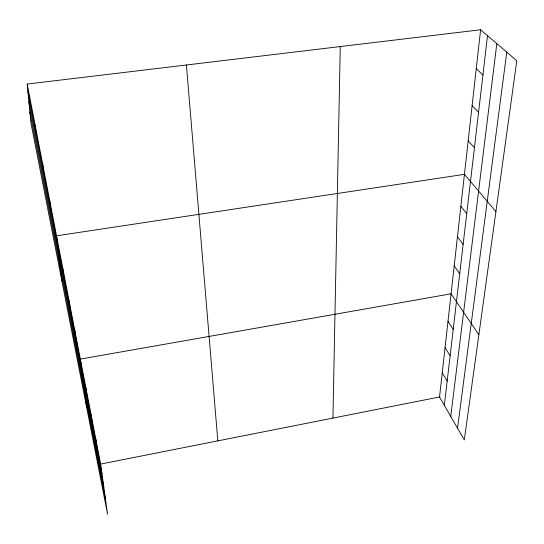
<?xml version="1.0" encoding="UTF-8"?>
<svg xmlns="http://www.w3.org/2000/svg" width="544" height="544" viewBox="0 0 544 544"><rect width="100%" height="100%" fill="white"/><g stroke="black" fill="none" stroke-linecap="round" stroke-linejoin="round"><path stroke-width="0.82" d="M332.928 418.091L340.265 46.566M480.604 29.764L516.8 60.731L464.304 439.926L439.538 396.991L480.604 29.764L27.2 84.055L30.886 122.686L107.583 514.236L100.633 464.073L27.2 84.055M444.339 405.314L487.519 35.68M450.745 416.412L496.822 43.642M457.531 428.176L506.77 52.149M100.633 464.073L439.538 396.991M476.252 68.68L482.929 74.977M472.117 105.658L478.57 112.275M468.18 140.835L474.429 147.744M495.917 211.596L464.433 174.338L56.528 235.81L61.894 280.983M460.863 206.292L466.725 213.67M457.45 236.79L463.141 244.365M454.192 265.934L459.721 273.68M478.87 334.71L451.078 293.814L80.349 359.101L86.714 407.68M448.004 321.3L453.22 329.331M445.06 347.609L450.133 355.756M442.245 372.817L447.175 381.058M28.846 101.293L103.775 486.717M29.859 111.928L105.679 500.473M27.9 91.392L101.98 473.77M95.907 439.606L97.226 449.235M90.964 414.011L92.256 423.565M85.782 387.206L87.04 396.664M74.82 330.5L76.01 339.708M69.027 300.492L70.162 309.543M62.934 268.967L64.015 277.828M49.776 200.892L50.742 209.284M42.663 164.07L43.547 172.162M35.149 125.188L35.945 132.926M186.408 64.988L217.824 440.878"/></g></svg>
